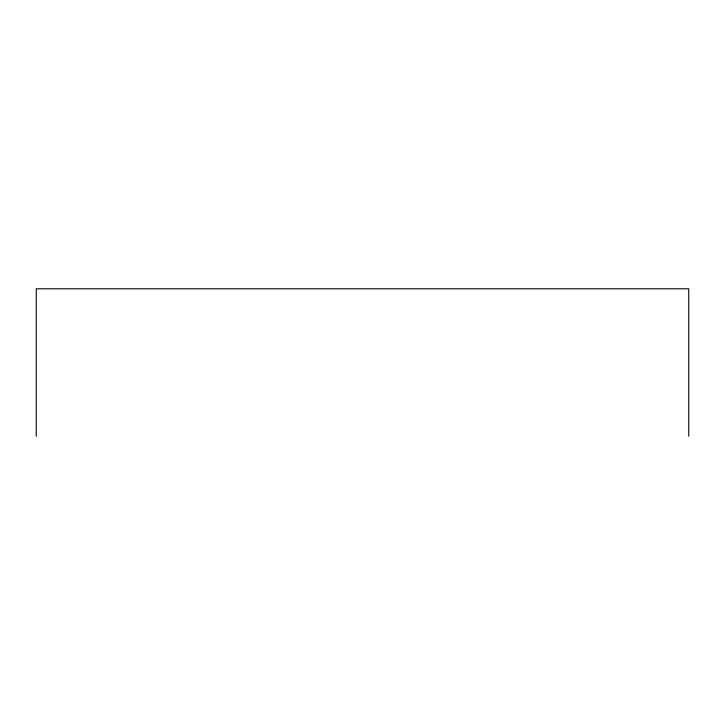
<?xml version="1.0" encoding="UTF-8"?>
<svg xmlns="http://www.w3.org/2000/svg" width="725" height="725" viewBox="0 0 725 725"><rect width="100%" height="100%" fill="white"/><g stroke="black" fill="none" stroke-linecap="round" stroke-linejoin="round"><path stroke-width="1.09" d="M688.75 436.205L688.75 288.795L36.25 288.795L36.25 436.205"/></g></svg>
